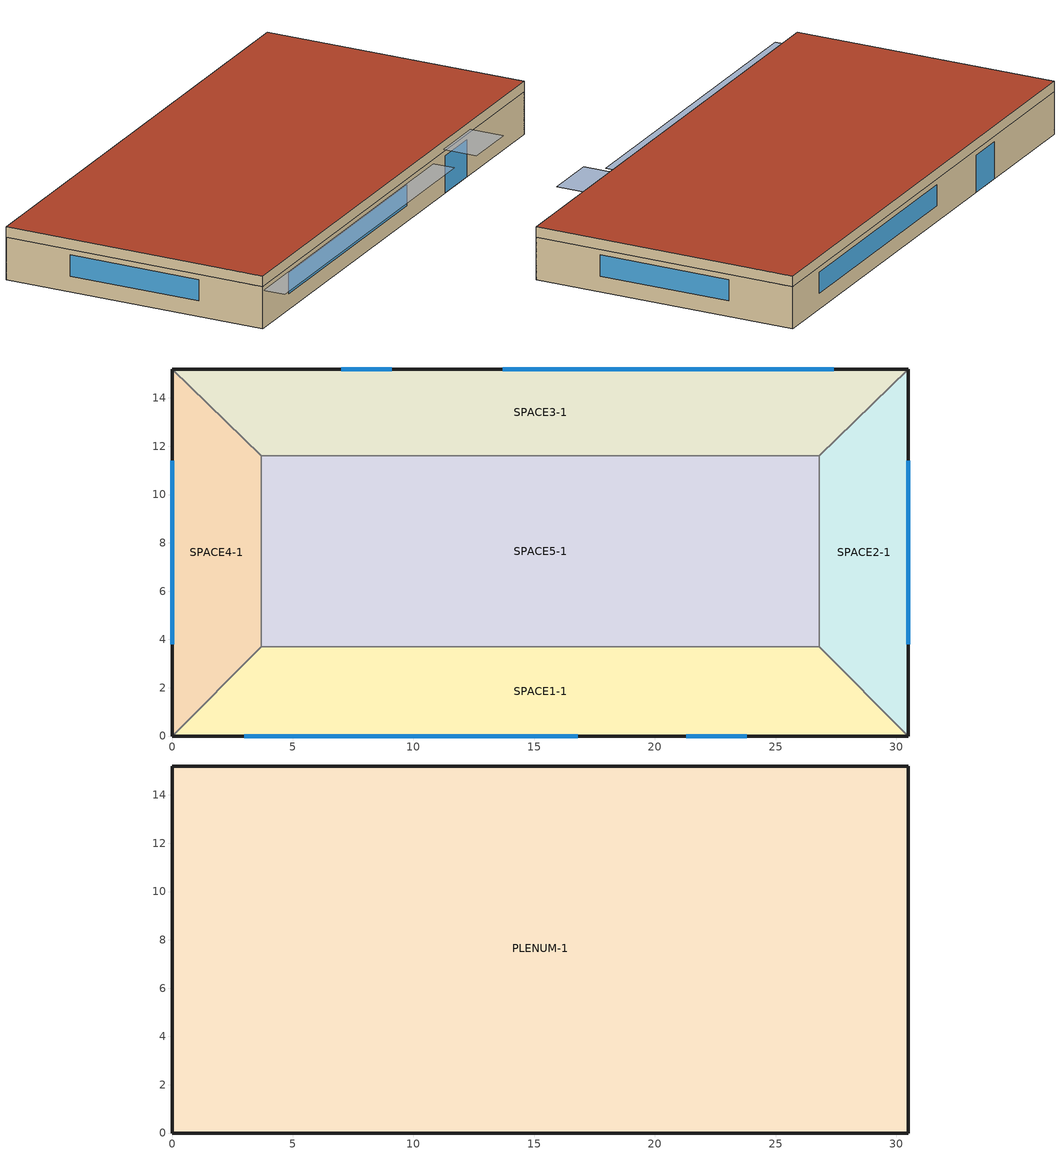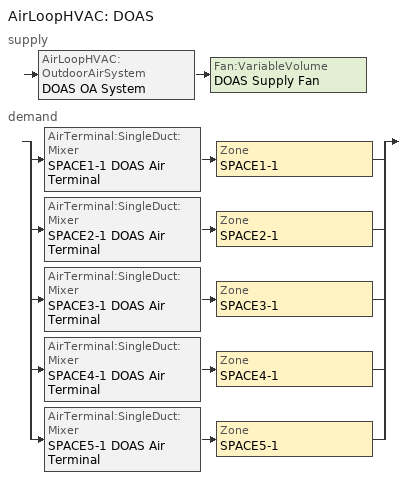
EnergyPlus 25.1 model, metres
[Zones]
SPACE1-1
 floor ground (FLOOR-SLAB-1): 26.8,3.7 30.5,0 0,0 3.7,3.7 z0
 wall outside (WALL-1): 0,0 30.5,0 z0:2.4
 wall to SPACE2-1 (INT-WALL-1): 30.5,0 26.8,3.7 z0:2.4
 wall to SPACE4-1 (INT-WALL-1): 3.7,3.7 0,0 z0:2.4
 wall to SPACE5-1 (INT-WALL-1): 26.8,3.7 3.7,3.7 z0:2.4
 window (Dbl Clr 3mm/13mm Air): 3,0 16.8,0 z0.9:2.1
 window (Sgl Grey 3mm): 21.3,0 23.8,0 z0:2.1
SPACE2-1
 floor ground (FLOOR-SLAB-1): 26.8,11.6 30.5,15.2 30.5,0 26.8,3.7 z0
 wall outside (WALL-1): 30.5,0 30.5,15.2 z0:2.4
 wall to SPACE3-1 (INT-WALL-1): 30.5,15.2 26.8,11.6 z0:2.4
 wall to SPACE5-1 (INT-WALL-1): 26.8,11.6 26.8,3.7 z0:2.4
 window (Dbl Clr 3mm/13mm Air): 30.5,3.8 30.5,11.4 z0.9:2.1
SPACE3-1
 floor ground (FLOOR-SLAB-1): 26.8,11.6 3.7,11.6 0,15.2 30.5,15.2 z0
 wall outside (WALL-1): 30.5,15.2 0,15.2 z0:2.4
 wall to SPACE4-1 (INT-WALL-1): 0,15.2 3.7,11.6 z0:2.4
 wall to SPACE5-1 (INT-WALL-1): 3.7,11.6 26.8,11.6 z0:2.4
 window (Dbl Clr 3mm/13mm Air): 27.4,15.2 13.7,15.2 z0.9:2.1
 window (Sgl Grey 3mm): 9.1,15.2 7,15.2 z0:2.1
SPACE4-1
 floor ground (FLOOR-SLAB-1): 3.7,3.7 0,0 0,15.2 3.7,11.6 z0
 wall outside (WALL-1): 0,15.2 0,0 z0:2.4
 wall to SPACE5-1 (INT-WALL-1): 3.7,3.7 3.7,11.6 z0:2.4
 window (Dbl Clr 3mm/13mm Air): 0,11.4 0,3.8 z0.9:2.1
SPACE5-1
 floor ground (FLOOR-SLAB-1): 26.8,11.6 26.8,3.7 3.7,3.7 3.7,11.6 z0
PLENUM-1
 floor to SPACE1-1 (CLNG-1): 26.8,3.7 30.5,0 0,0 3.7,3.7 z2.4
 floor to SPACE2-1 (CLNG-1): 26.8,11.6 30.5,15.2 30.5,0 26.8,3.7 z2.4
 floor to SPACE3-1 (CLNG-1): 26.8,11.6 3.7,11.6 0,15.2 30.5,15.2 z2.4
 floor to SPACE4-1 (CLNG-1): 3.7,3.7 0,0 0,15.2 3.7,11.6 z2.4
 floor to SPACE5-1 (CLNG-1): 26.8,11.6 26.8,3.7 3.7,3.7 3.7,11.6 z2.4
 wall outside (WALL-1): 0,0 30.5,0 30.5,15.2 0,15.2 0,0 z2.4:3
 roof outside (ROOF-1): 0,15.2 0,0 30.5,0 30.5,15.2 z3
shading: 0,-1.3 0,0 19.8,0 19.8,-1.3 z2.2; 21,-2 21,0 24.1,0 24.1,-2 z2.6
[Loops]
AirLoopHVAC 'DOAS'
 supply: AirLoopHVAC:OutdoorAirSystem 'DOAS OA System' > Fan:VariableVolume 'DOAS Supply Fan'
 demand: split
  | AirTerminal:SingleDuct:Mixer 'SPACE1-1 DOAS Air Terminal' > Zone 'SPACE1-1'
  | AirTerminal:SingleDuct:Mixer 'SPACE2-1 DOAS Air Terminal' > Zone 'SPACE2-1'
  | AirTerminal:SingleDuct:Mixer 'SPACE3-1 DOAS Air Terminal' > Zone 'SPACE3-1'
  | AirTerminal:SingleDuct:Mixer 'SPACE4-1 DOAS Air Terminal' > Zone 'SPACE4-1'
  | AirTerminal:SingleDuct:Mixer 'SPACE5-1 DOAS Air Terminal' > Zone 'SPACE5-1'
[Building]
FPFC with DOAS to Supply Side: North Axis {deg}=30; Terrain=City; Loads Convergence Tolerance Value {W}=0.04; Temperature Convergence Tolerance Value {deltaC}=0.4; Solar Distribution=FullExterior; Maximum Number of Warmup Days=25; Minimum Number of Warmup Days=6
[Site:Location]
Miami Intl Ap FL USA WMO=722020: Latitude {deg}=25.82; Longitude {deg}=-80.3; Time Zone {hr}=-5; Elevation {m}=11
[SizingPeriod:DesignDay] Day of Month=21; Humidity Condition Type=Wetbulb; Barometric Pressure {Pa}=101217; Rain Indicator=No; Snow Indicator=No; Daylight Saving Time Indicator=No; Solar Model Indicator=ASHRAEClearSky
Name | Month | Day Type | Maximum Dry-Bulb Temperature {C} | Daily Dry-Bulb Temperature Range {deltaC} | Wetbulb or DewPoint at Maximum Dry-Bulb {C} | Wind Speed {m/s} | Wind Direction {deg} | Sky Clearness
Miami Intl Ap Ann Htg 99.6% Condns DB | 1 | WinterDesignDay | 8.7 | 0 | 8.7 | 3.8 | 340 | 0
Miami Intl Ap Ann Clg .4% Condns DB=>MWB | 7 | SummerDesignDay | 33.2 | 6.7 | 25.3 | 4.5 | 140 | 1
[Site:GroundTemperature:BuildingSurface]
22.03, 22.03, 22.13, 22.3, 22.43, 22.52, 22.62, 22.77, 22.78, 22.55, 22.44, 22.2
[Material] Thermal Absorptance=0.9
Name | Roughness | Thickness {m} | Conductivity {W/m-K} | Density {kg/m3} | Specific Heat {J/kg-K} | Solar Absorptance | Visible Absorptance
RG01 | Rough | 0.0127 | 1.442 | 881 | 1674 | 0.65 | 0.65
BR01 | VeryRough | 0.0095 | 0.162 | 1121 | 1464 | 0.7 | 0.7
IN46 | VeryRough | 0.0762 | 0.023 | 24 | 1590 | 0.5 | 0.5
WD01 | MediumSmooth | 0.0191 | 0.115 | 513 | 1381 | 0.78 | 0.78
PW03 | MediumSmooth | 0.0127 | 0.115 | 545 | 1213 | 0.78 | 0.78
IN02 | Rough | 0.0901 | 0.043 | 10 | 837 | 0.75 | 0.75
GP01 | MediumSmooth | 0.0127 | 0.16 | 801 | 837 | 0.75 | 0.75
GP02 | MediumSmooth | 0.0159 | 0.16 | 801 | 837 | 0.75 | 0.75
CC03 | MediumRough | 0.1016 | 1.31 | 2243 | 837 | 0.65 | 0.65
[Material:NoMass]
MAT-CLNG-1: Roughness=Rough; Thermal Resistance {m2-K/W}=0.652259; Thermal Absorptance=0.65; Solar Absorptance=0.65; Visible Absorptance=0.65
[Material:AirGap]
AL21: Thermal Resistance {m2-K/W}=0.157
[WindowMaterial:Glazing] Optical Data Type=SpectralAverage; Thickness {m}=0.003; Infrared Transmittance at Normal Incidence=0; Front Side Infrared Hemispherical Emissivity=0.84; Back Side Infrared Hemispherical Emissivity=0.84; Conductivity {W/m-K}=0.9
Name | Solar Transmittance at Normal Incidence | Front Side Solar Reflectance at Normal Incidence | Back Side Solar Reflectance at Normal Incidence | Visible Transmittance at Normal Incidence | Front Side Visible Reflectance at Normal Incidence | Back Side Visible Reflectance at Normal Incidence
CLEAR 3MM | 0.837 | 0.075 | 0.075 | 0.898 | 0.081 | 0.081
GREY 3MM | 0.626 | 0.061 | 0.061 | 0.611 | 0.061 | 0.061
[WindowMaterial:Gas]
AIR 13MM: Gas Type=Air; Thickness {m}=0.0127
[Construction]
ROOF-1: RG01, BR01, IN46, WD01
WALL-1: WD01, PW03, IN02, GP01
CLNG-1: MAT-CLNG-1
FLOOR-SLAB-1: CC03
INT-WALL-1: GP02, AL21, GP02
Dbl Clr 3mm/13mm Air: CLEAR 3MM, AIR 13MM, CLEAR 3MM
Sgl Grey 3mm: GREY 3MM
[Zone] Type=1; Multiplier=1
Name | Ceiling Height {m} | Volume {m3}
PLENUM-1 | 0.6096 | 283.2
SPACE1-1; SPACE3-1 | 2.4384 | 239.247
SPACE2-1; SPACE4-1 | 2.4384 | 103.311
SPACE5-1 | 2.4384 | 447.683
[People] Number of People Schedule=OCCUPY-1; Number of People Calculation Method=people; Fraction Radiant=0.3; Activity Level Schedule=ActSchd; Carbon Dioxide Generation Rate {m3/s-W}=3.82E-8; Mean Radiant Temperature Calculation Type=EnclosureAveraged; Work Efficiency Schedule=Work Eff Sch; Clothing Insulation Calculation Method=ClothingInsulationSchedule; Clothing Insulation Schedule=Clothing Sch; Air Velocity Schedule=Air Velo Sch; Thermal Comfort Model 1 Type=FANGER
Name | Zone or ZoneList or Space or SpaceList | Number of People
SPACE1-1 People 1 | SPACE1-1 | 11
SPACE2-1 People 1 | SPACE2-1 | 5
SPACE3-1 People 1 | SPACE3-1 | 11
SPACE4-1 People 1 | SPACE4-1 | 5
SPACE5-1 People 1 | SPACE5-1 | 20
[Lights] Schedule=LIGHTS-1; Design Level Calculation Method=LightingLevel; Return Air Fraction=0; Fraction Radiant=0.59; Fraction Visible=0.2; Fraction Replaceable=0
Name | Zone or ZoneList or Space or SpaceList | Lighting Level {W}
SPACE1-1 Lights 1 | SPACE1-1 | 1584
SPACE2-1 Lights 1 | SPACE2-1 | 684
SPACE3-1 Lights 1 | SPACE3-1 | 1584
SPACE4-1 Lights 1 | SPACE4-1 | 684
SPACE5-1 Lights 1 | SPACE5-1 | 2964
[ElectricEquipment] Schedule=EQUIP-1; Design Level Calculation Method=EquipmentLevel; Fraction Latent=0; Fraction Radiant=0.3; Fraction Lost=0
Name | Zone or ZoneList or Space or SpaceList | Design Level {W}
SPACE1-1 ElecEq 1 | SPACE1-1 | 1056
SPACE2-1 ElecEq 1 | SPACE2-1 | 456
SPACE3-1 ElecEq 1 | SPACE3-1 | 1056
SPACE4-1 ElecEq 1 | SPACE4-1 | 456
SPACE5-1 ElecEq 1 | SPACE5-1 | 1976
[ZoneInfiltration:DesignFlowRate] Schedule=INFIL-SCH; Design Flow Rate Calculation Method=flow/zone; Constant Term Coefficient=0; Temperature Term Coefficient=0; Velocity Term Coefficient=0.2237; Velocity Squared Term Coefficient=0
Name | Zone or ZoneList or Space or SpaceList | Design Flow Rate {m3/s}
SPACE1-1 Infil 1 | SPACE1-1 | 0.0167
SPACE2-1 Infil 1 | SPACE2-1 | 0.00717
SPACE3-1 Infil 1 | SPACE3-1 | 0.0167
SPACE4-1 Infil 1 | SPACE4-1 | 0.00717
SPACE5-1 Infil 1 | SPACE5-1 | 0.031089
[DesignSpecification:OutdoorAir] Outdoor Air Flow per Person {m3/s-person}=0.0025; Outdoor Air Flow per Zone Floor Area {m3/s-m2}=0.0003; Outdoor Air Flow per Zone {m3/s}=0
Name | Outdoor Air Method
SZ DSOA SPACE1-1; SZ DSOA SPACE2-1; SZ DSOA SPACE3-1 | ProportionalControlBasedOnDesignOccupancy
SZ DSOA SPACE4-1; SZ DSOA SPACE5-1 | ProportionalControlBasedOnOccupancySchedule
[DesignSpecification:ZoneAirDistribution]
ZoneAirDistribution: Zone Air Distribution Effectiveness in Cooling Mode=1; Zone Air Distribution Effectiveness in Heating Mode=1; Zone Secondary Recirculation Fraction=0
[Sizing:Zone] Zone Cooling Design Supply Air Temperature Input Method=SupplyAirTemperature; Zone Heating Design Supply Air Temperature Input Method=SupplyAirTemperature; Zone Heating Design Supply Air Temperature {C}=50; Zone Cooling Design Supply Air Humidity Ratio {kgWater/kgDryAir}=0.008; Zone Heating Design Supply Air Humidity Ratio {kgWater/kgDryAir}=0.008; Cooling Design Air Flow Method=DesignDay; Cooling Design Air Flow Rate {m3/s}=0; Cooling Minimum Air Flow Fraction=0; Heating Design Air Flow Method=DesignDay; Heating Design Air Flow Rate {m3/s}=0; Heating Maximum Air Flow Fraction=0; Design Specification Zone Air Distribution Object=ZoneAirDistribution; Dedicated Outdoor Air System Control Strategy=ColdSupplyAir; Dedicated Outdoor Air Low Setpoint Temperature for Design {C}=13.8; Dedicated Outdoor Air High Setpoint Temperature for Design {C}=15.6
Name | Zone Cooling Design Supply Air Temperature {C} | Design Specification Outdoor Air Object | Account for Dedicated Outdoor Air System
SPACE1-1 | 12.5 | SZ DSOA SPACE1-1 | No
SPACE2-1 | 12.5 | SZ DSOA SPACE2-1 | No
SPACE3-1 | 12.5 | SZ DSOA SPACE3-1 | No
SPACE4-1 | 12.5 | SZ DSOA SPACE4-1 | Yes
SPACE5-1 | 14.5 | SZ DSOA SPACE5-1 | Yes
[Sizing:System]
DOAS: Type of Load to Size On=VentilationRequirement; Design Outdoor Air Flow Rate {m3/s}=autosize; Central Heating Maximum System Air Flow Ratio=1; Preheat Design Temperature {C}=2; Preheat Design Humidity Ratio {kgWater/kgDryAir}=0.008; Precool Design Temperature {C}=11; Precool Design Humidity Ratio {kgWater/kgDryAir}=0.008; Central Cooling Design Supply Air Temperature {C}=12.8; Central Heating Design Supply Air Temperature {C}=12.2; Type of Zone Sum to Use=NonCoincident; 100% Outdoor Air in Cooling=Yes; 100% Outdoor Air in Heating=Yes; Central Cooling Design Supply Air Humidity Ratio {kgWater/kgDryAir}=0.00924; Central Heating Design Supply Air Humidity Ratio {kgWater/kgDryAir}=0.003; Cooling Supply Air Flow Rate Method=DesignDay; Cooling Supply Air Flow Rate {m3/s}=0; Heating Supply Air Flow Rate Method=DesignDay; Heating Supply Air Flow Rate {m3/s}=0; System Outdoor Air Method=ZoneSum; Zone Maximum Outdoor Air Fraction=1; Cooling Design Capacity Method=CoolingDesignCapacity; Cooling Design Capacity {W}=autosize; Heating Design Capacity Method=HeatingDesignCapacity; Heating Design Capacity {W}=autosize; Central Cooling Capacity Control Method=OnOff
[ZoneControl:Thermostat] Control Type Schedule=HVACTemplate-Always 4; Control 1=All Zones Dual SP Control
Name | Zone or ZoneList
SPACE1-1 Thermostat | SPACE1-1
SPACE2-1 Thermostat | SPACE2-1
SPACE3-1 Thermostat | SPACE3-1
SPACE4-1 Thermostat | SPACE4-1
SPACE5-1 Thermostat | SPACE5-1
[ZoneControl:ContaminantController] Carbon Dioxide Control Availability Schedule=HVACTemplate-Always 1; Carbon Dioxide Setpoint Schedule=Zone Setpoint CO2 Concentration
Name | Zone
SPACE1-1 Contaminant Controller | SPACE1-1
SPACE2-1 Contaminant Controller | SPACE2-1
SPACE3-1 Contaminant Controller | SPACE3-1
SPACE4-1 Contaminant Controller | SPACE4-1
SPACE5-1 Contaminant Controller | SPACE5-1
[ThermostatSetpoint:DualSetpoint]
All Zones Dual SP Control: Heating Setpoint Temperature Schedule=Htg-SetP-Sch; Cooling Setpoint Temperature Schedule=Clg-SetP-Sch
[AirLoopHVAC:UnitarySystem] Control Type=Load; Dehumidification Control Type=None; Availability Schedule=FanAvailSched; Fan Placement=BlowThrough; Cooling Supply Air Flow Rate Method=SupplyAirFlowRate; Cooling Supply Air Flow Rate {m3/s}=autosize; Heating Supply Air Flow Rate Method=SupplyAirFlowRate; Heating Supply Air Flow Rate {m3/s}=autosize; No Load Supply Air Flow Rate Method=SupplyAirFlowRate; No Load Supply Air Flow Rate {m3/s}=autosize; Maximum Supply Air Temperature {C}=autosize
Name | Controlling Zone or Thermostat Location | Supply Fan | Supply Air Fan Operating Mode Schedule | Heating Coil | Cooling Coil
SPACE1-1 PTAC | SPACE1-1 | SPACE1-1 Supply Fan | ContsFanSch | SPACE1-1 Heating Coil | SPACE1-1 PTAC CCoil
SPACE2-1 PTAC | SPACE2-1 | SPACE2-1 Supply Fan | ContsFanSch | SPACE2-1 Heating Coil | SPACE2-1 PTAC CCoil
SPACE3-1 PTAC | SPACE3-1 | SPACE3-1 Supply Fan | ContsFanSch | SPACE3-1 Heating Coil | SPACE3-1 PTAC CCoil
SPACE4-1 PTAC | SPACE4-1 | SPACE4-1 Supply Fan | CyclingFanSch | SPACE4-1 Heating Coil | SPACE4-1 PTAC CCoil
SPACE5-1 PTAC | SPACE5-1 | SPACE5-1 Supply Fan | CyclingFanSch | SPACE5-1 Heating Coil | SPACE5-1 PTAC CCoil
[Coil:Cooling:DX:SingleSpeed] Availability Schedule=FanAvailSched; Gross Rated Total Cooling Capacity {W}=Autosize; Gross Rated Sensible Heat Ratio=Autosize; Gross Rated Cooling COP {W/W}=3; Rated Air Flow Rate {m3/s}=Autosize; 2023 Rated Evaporator Fan Power Per Volume Flow {W/(m3/s)}=934.4; Total Cooling Capacity Function of Temperature Curve=HPACCoolCapFT; Total Cooling Capacity Function of Flow Fraction Curve=HPACCoolCapFFF; Energy Input Ratio Function of Temperature Curve=HPACEIRFT; Energy Input Ratio Function of Flow Fraction Curve=HPACEIRFFF; Part Load Fraction Correlation Curve=HPACPLFFPLR
SPACE1-1 PTAC CCoil; SPACE2-1 PTAC CCoil; SPACE3-1 PTAC CCoil; SPACE4-1 PTAC CCoil; SPACE5-1 PTAC CCoil
[AirTerminal:SingleDuct:Mixer]
Name | ZoneHVAC Unit Object | Mixer Connection Type | Design Specification Outdoor Air Object
SPACE1-1 DOAS Air Terminal | SPACE1-1 PTAC | InletSide | SZ DSOA SPACE1-1
SPACE2-1 DOAS Air Terminal | SPACE2-1 PTAC | InletSide | SZ DSOA SPACE2-1
SPACE3-1 DOAS Air Terminal | SPACE3-1 PTAC | InletSide | SZ DSOA SPACE3-1
SPACE4-1 DOAS Air Terminal | SPACE4-1 PTAC | SupplySide | SZ DSOA SPACE4-1
SPACE5-1 DOAS Air Terminal | SPACE5-1 PTAC | SupplySide | SZ DSOA SPACE5-1
[Zone equipment]
SPACE1-1: SPACE1-1 DOAS Air Terminal, SPACE1-1 PTAC
SPACE2-1: SPACE2-1 DOAS Air Terminal, SPACE2-1 PTAC
SPACE3-1: SPACE3-1 DOAS Air Terminal, SPACE3-1 PTAC
SPACE4-1: SPACE4-1 DOAS Air Terminal, SPACE4-1 PTAC
SPACE5-1: SPACE5-1 DOAS Air Terminal, SPACE5-1 PTAC
[Fan:OnOff] Availability Schedule=FanAvailSched; Fan Total Efficiency=0.7; Pressure Rise {Pa}=75; Maximum Flow Rate {m3/s}=autosize; Motor Efficiency=0.9; Motor In Airstream Fraction=1
SPACE1-1 Supply Fan; SPACE2-1 Supply Fan; SPACE3-1 Supply Fan; SPACE4-1 Supply Fan; SPACE5-1 Supply Fan
[Coil:Heating:Fuel] Availability Schedule=FanAvailSched; Fuel Type=NaturalGas; Burner Efficiency=0.8; Nominal Capacity {W}=autosize
SPACE1-1 Heating Coil; SPACE2-1 Heating Coil; SPACE3-1 Heating Coil; SPACE4-1 Heating Coil; SPACE5-1 Heating Coil
[Fan:VariableVolume]
DOAS Supply Fan: Availability Schedule=FanAvailSched; Fan Total Efficiency=0.7; Pressure Rise {Pa}=1000; Maximum Flow Rate {m3/s}=autosize; Fan Power Minimum Flow Rate Input Method=Fraction; Fan Power Minimum Flow Fraction=0; Motor Efficiency=0.9; Motor In Airstream Fraction=1; Fan Power Coefficient 1=0.00153024; Fan Power Coefficient 2=0.00520806; Fan Power Coefficient 3=1.10862; Fan Power Coefficient 4=-0.116356; Fan Power Coefficient 5=0
[HeatExchanger:AirToAir:SensibleAndLatent]
DOAS Heat Recovery: Availability Schedule=HVACTemplate-Always 1; Nominal Supply Air Flow Rate {m3/s}=autosize; Sensible Effectiveness at 100% Heating Air Flow=0.7; Latent Effectiveness at 100% Heating Air Flow=0.65; Sensible Effectiveness at 100% Cooling Air Flow=0.7; Latent Effectiveness at 100% Cooling Air Flow=0.65; Nominal Electric Power {W}=0; Supply Air Outlet Temperature Control=No; Heat Exchanger Type=Plate; Frost Control Type=MinimumExhaustTemperature; Threshold Temperature {C}=1.7; Initial Defrost Time Fraction=0.083; Rate of Defrost Time Fraction Increase {1/K}=0.012; Economizer Lockout=Yes; Sensible Effectiveness of Heating Air Flow Curve=SenEffectivenessTable; Latent Effectiveness of Heating Air Flow Curve=LatEffectivenessTable; Sensible Effectiveness of Cooling Air Flow Curve=SenEffectivenessTable; Latent Effectiveness of Cooling Air Flow Curve=LatEffectivenessTable
[Controller:OutdoorAir]
DOAS OA Controller: Minimum Outdoor Air Flow Rate {m3/s}=autosize; Maximum Outdoor Air Flow Rate {m3/s}=autosize; Economizer Control Type=NoEconomizer; Economizer Control Action Type=ModulateFlow; Economizer Minimum Limit Dry-Bulb Temperature {C}=12.2; Lockout Type=NoLockout; Minimum Limit Type=ProportionalMinimum
[AirLoopHVAC]
DOAS: Design Supply Air Flow Rate {m3/s}=autosize
[AvailabilityManager:Scheduled]
DOAS Availability: Schedule=FanAvailSched
[SetpointManager:Scheduled]
DOAS Cooling Supply Air Temp Manager: Control Variable=Temperature; Schedule=Always 21.1; Setpoint Node or NodeList=DOAS Mixed Air Outlet
[Schedule:Compact]
OCCUPY-1: Through: 12/31, For: WeekDays SummerDesignDay CustomDay1 CustomDay2, Until: 8:00, 0, Until: 11:00, 1, Until: 12:00, 0.8, Until: 13:00, 0.4, Until: 14:00, 0.8, Until: 18:00, 1, Until: 19:00, 0.5, Until: 21:00, 0.1, Until: 24:00, 0, For: Weekends WinterDesignDay Holiday, Until: 24:00, 0
LIGHTS-1: Through: 12/31, For: WeekDays SummerDesignDay CustomDay1 CustomDay2, Until: 8:00, 0.05, Until: 9:00, 0.9, Until: 10:00, 0.95, Until: 11:00, 1, Until: 12:00, 0.95, Until: 13:00, 0.8, Until: 14:00, 0.9, Until: 18:00, 1, Until: 19:00, 0.6, Until: 21:00, 0.4, Until: 24:00, 0.05, For: Weekends WinterDesignDay Holiday, Until: 24:00, 0.05
EQUIP-1: Through: 12/31, For: WeekDays SummerDesignDay CustomDay1 CustomDay2, Until: 8:00, 0.02, Until: 9:00, 0.4, Until: 14:00, 0.9, Until: 15:00, 0.8, Until: 16:00, 0.7, Until: 18:00, 0.5, Until: 21:00, 0.3, Until: 24:00, 0.02, For: Weekends WinterDesignDay Holiday, Until: 24:00, 0.02
INFIL-SCH: Through: 12/31, For: WeekDays CustomDay1 CustomDay2, Until: 7:00, 1, Until: 21:00, 0, Until: 24:00, 1, For: Weekends Holiday, Until: 24:00, 1, For: SummerDesignDay, Until: 24:00, 1, For: WinterDesignDay, Until: 24:00, 1
ActSchd: Through: 12/31, For: AllDays, Until: 24:00, 117.24
Htg-SetP-Sch: Through: 12/31, For: WeekDays CustomDay1 CustomDay2, Until: 6:00, 13, Until: 7:00, 18, Until: 21:00, 23, Until: 24:00, 13, For: WeekEnds Holiday, Until: 24:00, 13, For: SummerDesignDay, Until: 24:00, 13, For: WinterDesignDay, Until: 24:00, 23
Clg-SetP-Sch: Through: 12/31, For: WeekDays CustomDay1 CustomDay2, Until: 7:00, 32, Until: 21:00, 24, Until: 24:00, 32, For: WeekEnds Holiday, Until: 24:00, 32, For: SummerDesignDay, Until: 24:00, 24, For: WinterDesignDay, Until: 24:00, 32
FanAvailSched: Through: 12/31, For: WeekDays CustomDay1 CustomDay2, Until: 7:00, 0, Until: 21:00, 1, Until: 24:00, 0, For: Weekends Holiday, Until: 24:00, 0, For: SummerDesignDay, Until: 24:00, 1, For: WinterDesignDay, Until: 24:00, 1
HVACTemplate-Always 1; ContsFanSch; Clothing Sch: Through: 12/31, For: AllDays, Until: 24:00, 1
HVACTemplate-Always 4: Through: 12/31, For: AllDays, Until: 24:00, 4
Always 21.1: Through: 12/31, For: AllDays, Until: 24:00, 21.1
CyclingFanSch; Work Eff Sch: Through: 12/31, For: AllDays, Until: 24:00, 0
Air Velo Sch: Through: 12/31, For: AllDays, Until: 24:00, 0.137
[Schedule:Constant]
Zone Setpoint CO2 Concentration: Any Number, 1200
[Curve:Quadratic]
Name | Coefficient1 Constant | Coefficient2 x | Coefficient3 x**2 | Minimum Value of x | Maximum Value of x
HPACCoolCapFFF | 0.8 | 0.2 | 0 | 0.5 | 1.5
HPACEIRFFF | 1.1552 | -0.1808 | 0.0256 | 0.5 | 1.5
HPACPLFFPLR | 0.85 | 0.15 | 0 | 0 | 1
[Curve:Biquadratic] Minimum Value of x=12.77778; Maximum Value of x=23.88889; Minimum Value of y=18; Maximum Value of y=46.11111; Input Unit Type for X=Temperature; Input Unit Type for Y=Temperature; Output Unit Type=Dimensionless
Name | Coefficient1 Constant | Coefficient2 x | Coefficient3 x**2 | Coefficient4 y | Coefficient5 y**2 | Coefficient6 x*y
HPACCoolCapFT | 0.942588 | 0.00954335 | 0.00068377 | -0.0110427 | 5.249e-06 | -9.72e-06
HPACEIRFT | 0.342414 | 0.034885 | -0.0006237 | 0.00497722 | 0.000437951 | -0.000728028
[Table:IndependentVariable]
airFlowRatio: Linear, Linear, 0, 10, Dimensionless, 0.75, 1
[Table:IndependentVariableList]
effectiveness_IndependentVariableList: airFlowRatio
[Table:Lookup]
SenEffectivenessTable: effectiveness_IndependentVariableList, DivisorOnly, 0.7, 0, 10, Dimensionless, 0.75, 0.7
LatEffectivenessTable: effectiveness_IndependentVariableList, DivisorOnly, 0.65, 0, 10, Dimensionless, 0.7, 0.65
